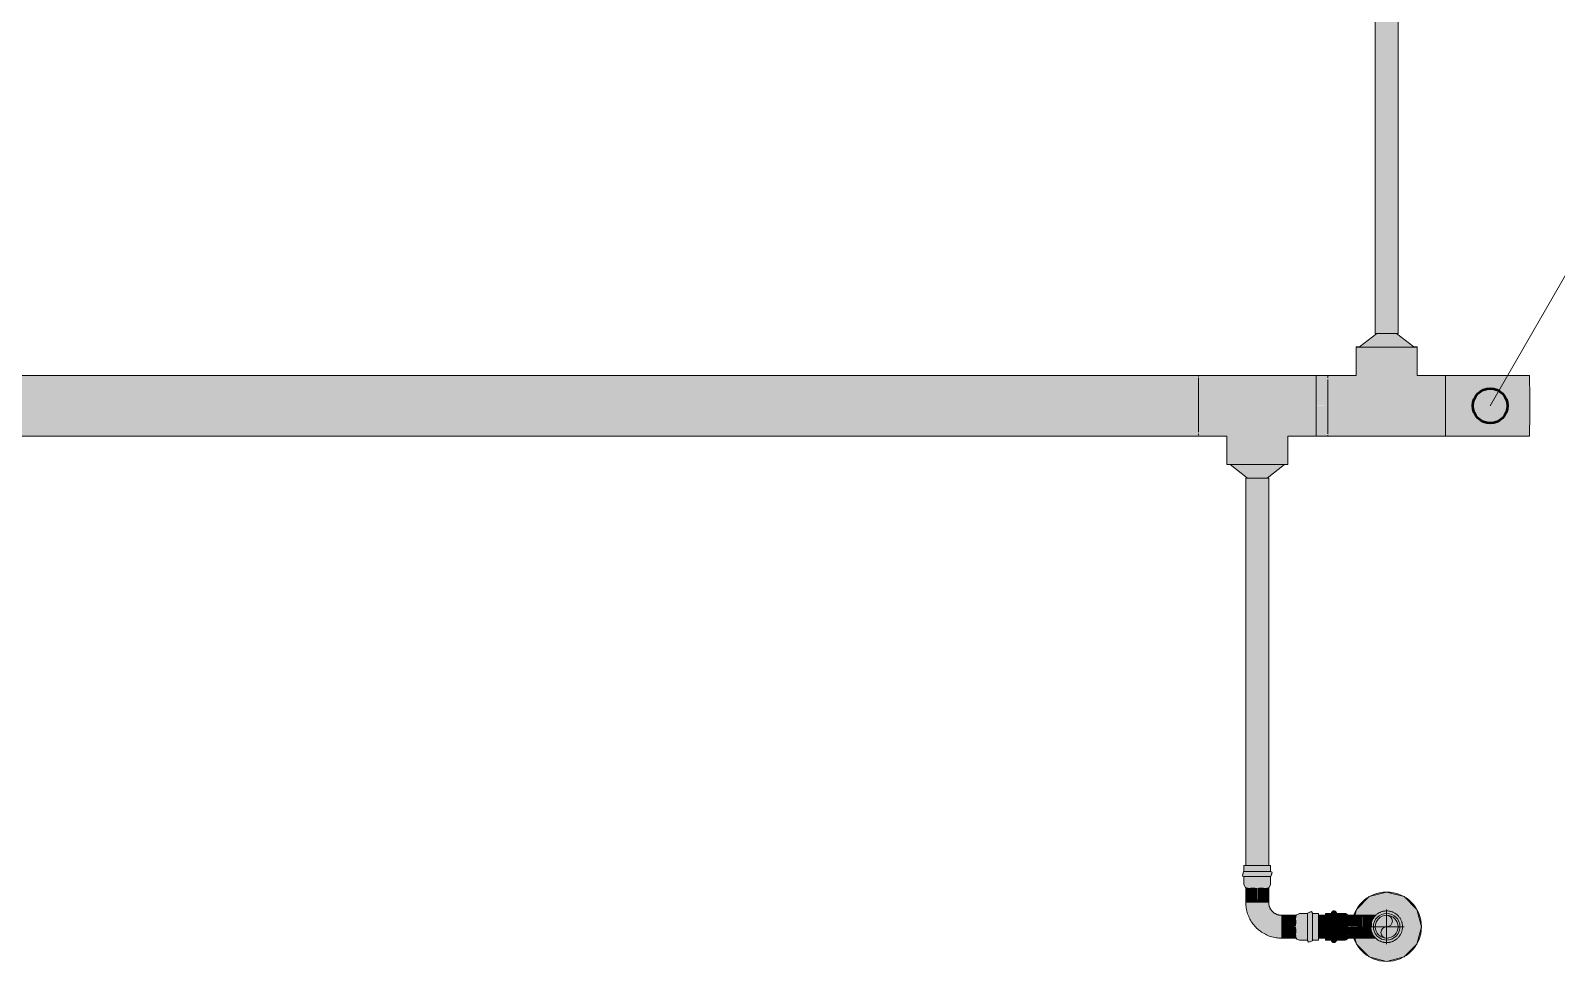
# Model space of a CAD drawing. Header units: inches. Extents: x -3385 to 41, y 7 to 1342.
# Drawn here: x -134.1 to -46.2, y 33.7 to 87.4 of the extents above; entities that cross this region are included whole.
import ezdxf

# ---------------------------------------------------------------- set-up
doc = ezdxf.new("R2010")
doc.units = ezdxf.units.IN
doc.header["$MEASUREMENT"] = 0
for name, color, linetype, lineweight in [('A-ANNO-NOTE', 131, 'Continuous', 9), ('G-ANNO-DIMS', 111, 'Continuous', 9), ('P-PIPE', 3, 'Continuous', 9), ('P-PIPE-CNTR', 3, 'Continuous', 9)]:
    doc.layers.add(name, color=color, linetype=linetype, lineweight=lineweight)

# ---------------------------------------------------------------- blocks, each defined once
blk = doc.blocks.new('Victaulic-VicPress316-Elbow 90-45deg Style P568_P571 - Standard-1142365-LOWER PARKING')
at = {"layer": 'P-PIPE'}
for points in [[(-59.182, 35.742), (-59.182, 36.509), (-59.52, 36.509), (-59.52, 35.742), (-59.308, 35.742)], [(-58.891, 35.742), (-58.891, 36.509), (-58.942, 36.602), (-59.036, 36.654), (-59.137, 36.591), (-59.182, 36.509), (-59.182, 35.742), (-58.958, 35.742)], [(-58.439, 35.742), (-58.439, 36.509), (-58.891, 36.495), (-58.891, 35.742)], [(-58.317, 35.742), (-58.224, 35.755), (-58.25, 35.917), (-58.24, 36.098), (-58.245, 36.172), (-58.223, 36.212), (-58.253, 36.335), (-58.245, 36.385), (-58.222, 36.4), (-58.3, 36.461), (-58.377, 36.497), (-58.439, 36.497), (-58.439, 35.742), (-58.375, 35.742)], [(-57.393, 35.742), (-57.393, 36.4), (-58.24, 36.388), (-58.256, 36.376), (-58.237, 36.255), (-58.225, 36.202), (-58.245, 36.172), (-58.244, 35.976), (-58.249, 35.901), (-58.221, 35.742), (-57.537, 35.742)], [(-56.897, 35.742), (-56.839, 35.742), (-56.838, 36.094), (-56.669, 36.362), (-56.635, 36.4), (-57.393, 36.39), (-57.381, 35.742), (-56.912, 35.742)], [(-55.234, 35.742), (-55.161, 35.742), (-55.149, 36.071), (-55.33, 36.361), (-55.535, 36.521), (-55.667, 36.591), (-55.841, 36.636), (-56.022, 36.654), (-56.179, 36.602), (-56.333, 36.591), (-56.542, 36.471), (-56.67, 36.361), (-56.851, 36.071), (-56.839, 35.742), (-56.767, 35.742), (-56.542, 36.284), (-56, 36.509), (-55.458, 36.284), (-55.234, 35.743)], [(-55.234, 35.742), (-55.458, 36.284), (-56, 36.509), (-56.542, 36.284), (-56.767, 35.742), (-56.658, 35.743), (-56.635, 35.913), (-56.569, 36.071), (-56.465, 36.208), (-56.329, 36.312), (-56.17, 36.378), (-56, 36.4), (-55.83, 36.378), (-55.671, 36.312), (-55.535, 36.207), (-55.431, 36.071), (-55.365, 35.913), (-55.343, 35.742)], [(-59.182, 34.976), (-59.182, 35.742), (-59.52, 35.742), (-59.52, 34.976)], [(-59.036, 34.831), (-58.937, 34.893), (-58.891, 34.976), (-58.891, 35.742), (-59.182, 35.742), (-59.182, 34.976), (-59.128, 34.877)], [(-58.755, 34.976), (-58.439, 34.989), (-58.439, 35.742), (-58.891, 35.742), (-58.891, 34.976)], [(-58.439, 34.976), (-58.359, 34.989), (-58.224, 35.086), (-58.253, 35.124), (-58.241, 35.219), (-58.225, 35.282), (-58.244, 35.32), (-58.244, 35.517), (-58.241, 35.628), (-58.221, 35.742), (-58.439, 35.742), (-58.439, 34.989)], [(-57.393, 35.085), (-57.393, 35.742), (-58.224, 35.729), (-58.25, 35.567), (-58.24, 35.387), (-58.245, 35.312), (-58.223, 35.273), (-58.253, 35.169), (-58.238, 35.096), (-58.219, 35.085)], [(-56.635, 35.085), (-56.636, 35.094), (-56.699, 35.166), (-56.851, 35.414), (-56.899, 35.597), (-56.912, 35.742), (-57.393, 35.742), (-57.393, 35.085), (-56.67, 35.085)], [(-55.978, 34.831), (-55.821, 34.883), (-55.667, 34.893), (-55.458, 35.013), (-55.33, 35.124), (-55.149, 35.414), (-55.103, 35.575), (-55.088, 35.742), (-55.234, 35.742), (-55.458, 35.2), (-56, 34.976), (-56.542, 35.2), (-56.767, 35.742), (-56.912, 35.742), (-56.897, 35.575), (-56.839, 35.394), (-56.67, 35.124), (-56.465, 34.963), (-56.333, 34.893), (-56.159, 34.848)], [(-56, 34.976), (-55.458, 35.2), (-55.234, 35.742), (-55.343, 35.742), (-55.365, 35.573), (-55.431, 35.414), (-55.539, 35.275), (-55.671, 35.173), (-55.83, 35.108), (-56.001, 35.085), (-56.17, 35.108), (-56.329, 35.173), (-56.465, 35.278), (-56.569, 35.414), (-56.635, 35.573), (-56.658, 35.742), (-56.767, 35.742), (-56.542, 35.2), (-56.16, 35.042)]]:
    blk.add_hatch(color=256, dxfattribs=at).paths.add_polyline_path(points, flags=0)
for p, q in [((-59.182, 36.509), (-59.52, 36.509)), ((-59.52, 36.509), (-59.52, 35.742)), ((-59.182, 35.742), (-59.182, 36.509)), ((-58.891, 35.742), (-58.891, 36.509)), ((-58.439, 36.509), (-58.891, 36.509)), ((-57.393, 36.4), (-58.287, 36.4)), ((-59.52, 35.742), (-59.52, 34.976)), ((-59.182, 34.976), (-59.182, 35.742)), ((-58.891, 34.976), (-58.891, 35.742)), ((-59.52, 34.976), (-59.182, 34.976)), ((-58.891, 34.976), (-58.439, 34.976)), ((-58.284, 35.085), (-57.393, 35.085)), ((-56.004, 35.085), (-56.01, 35.085)), ((-55.967, 35.086), (-55.993, 35.085))]:
    blk.add_line(p, q, dxfattribs=at)
at = {"layer": 'P-PIPE', "flags": 128}
for points in [[(-59.182, 36.509), (-59.182, 36.508), (-59.182, 36.506), (-59.182, 36.503), (-59.182, 36.499), (-59.182, 36.494), (-59.182, 36.487), (-59.182, 36.479), (-59.182, 36.47), (-59.182, 36.46), (-59.182, 36.448), (-59.182, 36.436), (-59.182, 36.422), (-59.182, 36.407), (-59.182, 36.392), (-59.182, 36.375), (-59.182, 36.357), (-59.182, 36.338), (-59.182, 36.319), (-59.182, 36.298), (-59.182, 36.276), (-59.182, 36.254), (-59.182, 36.231), (-59.182, 36.207), (-59.182, 36.182), (-59.182, 36.156), (-59.182, 36.13), (-59.182, 36.104), (-59.182, 36.076), (-59.182, 36.048), (-59.182, 36.02), (-59.182, 35.991), (-59.182, 35.962), (-59.182, 35.933), (-59.182, 35.903), (-59.182, 35.873), (-59.182, 35.842), (-59.182, 35.812), (-59.182, 35.781), (-59.182, 35.751), (-59.182, 35.742)], [(-59.182, 36.509), (-59.181, 36.515), (-59.181, 36.52), (-59.18, 36.526), (-59.18, 36.532), (-59.179, 36.538), (-59.177, 36.543), (-59.176, 36.549), (-59.174, 36.555), (-59.172, 36.56), (-59.17, 36.565), (-59.168, 36.571), (-59.165, 36.576), (-59.162, 36.581), (-59.159, 36.586), (-59.156, 36.591), (-59.153, 36.596), (-59.149, 36.6), (-59.145, 36.605), (-59.141, 36.609), (-59.137, 36.613), (-59.133, 36.617), (-59.129, 36.621), (-59.124, 36.625), (-59.119, 36.628), (-59.115, 36.631), (-59.11, 36.634), (-59.105, 36.637), (-59.099, 36.64), (-59.094, 36.642), (-59.089, 36.644), (-59.083, 36.646), (-59.078, 36.648), (-59.072, 36.65), (-59.066, 36.651), (-59.061, 36.652), (-59.055, 36.653), (-59.049, 36.654), (-59.043, 36.654), (-59.038, 36.654), (-59.032, 36.654), (-59.026, 36.654), (-59.02, 36.653), (-59.014, 36.653), (-59.009, 36.652), (-59.003, 36.65), (-58.997, 36.649), (-58.992, 36.647), (-58.986, 36.646), (-58.981, 36.643), (-58.975, 36.641), (-58.97, 36.639), (-58.965, 36.636), (-58.96, 36.633), (-58.955, 36.63), (-58.95, 36.626), (-58.946, 36.623), (-58.941, 36.619), (-58.937, 36.615), (-58.933, 36.611), (-58.929, 36.607), (-58.925, 36.603), (-58.921, 36.598), (-58.918, 36.594), (-58.914, 36.589), (-58.911, 36.584), (-58.908, 36.579), (-58.906, 36.574), (-58.903, 36.568), (-58.901, 36.563), (-58.899, 36.558), (-58.897, 36.552), (-58.895, 36.546), (-58.894, 36.541), (-58.893, 36.535), (-58.892, 36.529), (-58.891, 36.524), (-58.891, 36.518), (-58.891, 36.512), (-58.891, 36.509)], [(-59.182, 36.467), (-59.182, 36.477), (-59.182, 36.485), (-59.182, 36.492), (-59.182, 36.498), (-59.182, 36.502), (-59.182, 36.506), (-59.182, 36.508), (-59.182, 36.509), (-59.182, 36.509)], [(-58.891, 35.742), (-58.891, 35.773), (-58.891, 35.804), (-58.891, 35.834), (-58.891, 35.864), (-58.891, 35.895), (-58.891, 35.924), (-58.891, 35.954), (-58.891, 35.983), (-58.891, 36.012), (-58.891, 36.041), (-58.891, 36.069), (-58.891, 36.096), (-58.891, 36.123), (-58.891, 36.149), (-58.891, 36.175), (-58.891, 36.2), (-58.891, 36.224), (-58.891, 36.248), (-58.891, 36.27), (-58.891, 36.292), (-58.891, 36.313), (-58.891, 36.333), (-58.891, 36.352), (-58.891, 36.37), (-58.891, 36.387), (-58.891, 36.403), (-58.891, 36.418), (-58.891, 36.432), (-58.891, 36.445), (-58.891, 36.457), (-58.891, 36.467), (-58.891, 36.477), (-58.891, 36.485), (-58.891, 36.492), (-58.891, 36.498), (-58.891, 36.502), (-58.891, 36.506), (-58.891, 36.508), (-58.891, 36.509), (-58.891, 36.509)], [(-58.891, 36.509), (-58.891, 36.508), (-58.891, 36.506), (-58.891, 36.503), (-58.891, 36.499), (-58.891, 36.494), (-58.891, 36.487), (-58.891, 36.479), (-58.891, 36.47)], [(-58.439, 36.509), (-58.428, 36.509), (-58.417, 36.508), (-58.406, 36.507), (-58.396, 36.505), (-58.385, 36.503), (-58.374, 36.501), (-58.364, 36.498), (-58.353, 36.495), (-58.343, 36.491), (-58.333, 36.487), (-58.323, 36.483), (-58.313, 36.478), (-58.304, 36.473), (-58.294, 36.467), (-58.285, 36.461), (-58.276, 36.455), (-58.268, 36.448), (-58.259, 36.441), (-58.251, 36.434), (-58.244, 36.426), (-58.236, 36.418), (-58.229, 36.41), (-58.222, 36.401), (-58.221, 36.4)], [(-57.393, 36.4), (-57.337, 36.4), (-57.282, 36.4), (-57.226, 36.4), (-57.171, 36.4), (-57.116, 36.4), (-57.062, 36.4), (-57.008, 36.4), (-56.955, 36.4), (-56.902, 36.4), (-56.851, 36.4), (-56.8, 36.4), (-56.75, 36.4), (-56.701, 36.4), (-56.653, 36.4), (-56.625, 36.4)], [(-55.088, 35.742), (-55.089, 35.779), (-55.091, 35.815), (-55.095, 35.851), (-55.1, 35.888), (-55.106, 35.923), (-55.114, 35.959), (-55.124, 35.994), (-55.134, 36.029), (-55.146, 36.064), (-55.16, 36.097), (-55.175, 36.131), (-55.191, 36.163), (-55.209, 36.195), (-55.227, 36.227), (-55.247, 36.257), (-55.268, 36.287), (-55.291, 36.316), (-55.314, 36.344), (-55.339, 36.371), (-55.365, 36.397), (-55.391, 36.421), (-55.419, 36.445), (-55.447, 36.468), (-55.477, 36.489), (-55.507, 36.51), (-55.538, 36.529), (-55.57, 36.547), (-55.603, 36.563), (-55.636, 36.578), (-55.67, 36.592), (-55.704, 36.605), (-55.739, 36.616), (-55.774, 36.626), (-55.809, 36.634), (-55.845, 36.641), (-55.881, 36.646), (-55.917, 36.651), (-55.954, 36.653), (-55.99, 36.654), (-56.027, 36.654), (-56.063, 36.652), (-56.099, 36.649), (-56.136, 36.644), (-56.172, 36.638), (-56.207, 36.63), (-56.243, 36.621), (-56.278, 36.611), (-56.312, 36.599), (-56.346, 36.586), (-56.38, 36.572), (-56.412, 36.556), (-56.445, 36.539), (-56.476, 36.52), (-56.507, 36.501), (-56.537, 36.48), (-56.566, 36.458), (-56.594, 36.434), (-56.621, 36.41), (-56.647, 36.385), (-56.673, 36.358), (-56.697, 36.331), (-56.72, 36.303), (-56.741, 36.273), (-56.762, 36.243), (-56.781, 36.212), (-56.8, 36.181), (-56.817, 36.148), (-56.832, 36.115), (-56.846, 36.082), (-56.859, 36.048), (-56.871, 36.013), (-56.881, 35.978), (-56.89, 35.943), (-56.897, 35.907), (-56.903, 35.871), (-56.907, 35.835), (-56.91, 35.798), (-56.912, 35.762), (-56.912, 35.742)], [(-56.002, 36.4), (-56, 36.4), (-56, 36.4)], [(-59.182, 35.742), (-59.182, 35.712), (-59.182, 35.681), (-59.182, 35.651), (-59.182, 35.62), (-59.182, 35.59), (-59.182, 35.56), (-59.182, 35.53), (-59.182, 35.501), (-59.182, 35.472), (-59.182, 35.444), (-59.182, 35.416), (-59.182, 35.388), (-59.182, 35.361), (-59.182, 35.335), (-59.182, 35.309), (-59.182, 35.285), (-59.182, 35.26), (-59.182, 35.237), (-59.182, 35.214), (-59.182, 35.192), (-59.182, 35.172), (-59.182, 35.152), (-59.182, 35.132), (-59.182, 35.114), (-59.182, 35.097), (-59.182, 35.081), (-59.182, 35.066), (-59.182, 35.052), (-59.182, 35.04), (-59.182, 35.028), (-59.182, 35.017), (-59.182, 35.008), (-59.182, 35), (-59.182, 34.993), (-59.182, 34.987), (-59.182, 34.982), (-59.182, 34.979), (-59.182, 34.977), (-59.182, 34.976), (-59.182, 34.976)], [(-58.891, 34.976), (-58.891, 34.976), (-58.891, 34.978), (-58.891, 34.981), (-58.891, 34.986), (-58.891, 34.991), (-58.891, 34.998), (-58.891, 35.006), (-58.891, 35.015), (-58.891, 35.025), (-58.891, 35.036), (-58.891, 35.049), (-58.891, 35.062), (-58.891, 35.077), (-58.891, 35.093), (-58.891, 35.11), (-58.891, 35.127), (-58.891, 35.146), (-58.891, 35.166), (-58.891, 35.187), (-58.891, 35.208), (-58.891, 35.231), (-58.891, 35.254), (-58.891, 35.278), (-58.891, 35.303), (-58.891, 35.328), (-58.891, 35.354), (-58.891, 35.381), (-58.891, 35.408), (-58.891, 35.436), (-58.891, 35.465), (-58.891, 35.493), (-58.891, 35.523), (-58.891, 35.552), (-58.891, 35.582), (-58.891, 35.612), (-58.891, 35.642), (-58.891, 35.673), (-58.891, 35.703), (-58.891, 35.734), (-58.891, 35.742)], [(-56.912, 35.742), (-56.911, 35.706), (-56.909, 35.669), (-56.905, 35.633), (-56.9, 35.597), (-56.894, 35.561), (-56.886, 35.525), (-56.876, 35.49), (-56.866, 35.455), (-56.854, 35.421), (-56.84, 35.387), (-56.825, 35.354), (-56.809, 35.321), (-56.791, 35.289), (-56.773, 35.258), (-56.753, 35.227), (-56.732, 35.198), (-56.709, 35.169), (-56.686, 35.141), (-56.661, 35.114), (-56.635, 35.088), (-56.609, 35.063), (-56.581, 35.039), (-56.553, 35.017), (-56.523, 34.995), (-56.493, 34.975), (-56.462, 34.956), (-56.43, 34.938), (-56.397, 34.921), (-56.364, 34.906), (-56.33, 34.892), (-56.296, 34.88), (-56.261, 34.869), (-56.226, 34.859), (-56.191, 34.85), (-56.155, 34.844), (-56.119, 34.838), (-56.083, 34.834), (-56.046, 34.831), (-56.01, 34.83), (-55.973, 34.831), (-55.937, 34.832), (-55.901, 34.836), (-55.864, 34.84), (-55.828, 34.847), (-55.793, 34.854), (-55.757, 34.863), (-55.722, 34.874), (-55.688, 34.885), (-55.654, 34.898), (-55.62, 34.913), (-55.588, 34.929), (-55.555, 34.946), (-55.524, 34.964), (-55.493, 34.984), (-55.463, 35.005), (-55.434, 35.027), (-55.406, 35.05), (-55.379, 35.074), (-55.353, 35.1), (-55.327, 35.126), (-55.303, 35.154), (-55.28, 35.182), (-55.259, 35.211), (-55.238, 35.241), (-55.219, 35.272), (-55.2, 35.304), (-55.183, 35.336), (-55.168, 35.369), (-55.154, 35.403), (-55.141, 35.437), (-55.129, 35.471), (-55.119, 35.506), (-55.11, 35.542), (-55.103, 35.578), (-55.097, 35.614), (-55.093, 35.65), (-55.09, 35.686), (-55.088, 35.723), (-55.088, 35.742)], [(-59.182, 34.976), (-59.182, 34.976), (-59.182, 34.978), (-59.182, 34.981), (-59.182, 34.986), (-59.182, 34.991), (-59.182, 34.998), (-59.182, 35.006), (-59.182, 35.015)], [(-58.891, 34.976), (-58.891, 34.97), (-58.891, 34.964), (-58.892, 34.958), (-58.892, 34.953), (-58.893, 34.947), (-58.895, 34.941), (-58.896, 34.936), (-58.898, 34.93), (-58.9, 34.925), (-58.902, 34.919), (-58.904, 34.914), (-58.907, 34.909), (-58.91, 34.903), (-58.913, 34.898), (-58.916, 34.894), (-58.919, 34.889), (-58.923, 34.884), (-58.927, 34.88), (-58.931, 34.876), (-58.935, 34.871), (-58.939, 34.867), (-58.943, 34.864), (-58.948, 34.86), (-58.953, 34.857), (-58.957, 34.853), (-58.962, 34.85), (-58.967, 34.847), (-58.973, 34.845), (-58.978, 34.842), (-58.983, 34.84), (-58.989, 34.838), (-58.994, 34.836), (-59, 34.835), (-59.006, 34.834), (-59.011, 34.832), (-59.017, 34.832), (-59.023, 34.831), (-59.029, 34.83), (-59.034, 34.83), (-59.04, 34.83), (-59.046, 34.831), (-59.052, 34.831), (-59.058, 34.832), (-59.063, 34.833), (-59.069, 34.834), (-59.075, 34.836), (-59.08, 34.837), (-59.086, 34.839), (-59.091, 34.841), (-59.097, 34.843), (-59.102, 34.846), (-59.107, 34.849), (-59.112, 34.852), (-59.117, 34.855), (-59.122, 34.858), (-59.126, 34.862), (-59.131, 34.865), (-59.135, 34.869), (-59.139, 34.873), (-59.143, 34.878), (-59.147, 34.882), (-59.151, 34.886), (-59.154, 34.891), (-59.158, 34.896), (-59.161, 34.901), (-59.164, 34.906), (-59.166, 34.911), (-59.169, 34.916), (-59.171, 34.922), (-59.173, 34.927), (-59.175, 34.933), (-59.177, 34.938), (-59.178, 34.944), (-59.179, 34.95), (-59.18, 34.955), (-59.181, 34.961), (-59.181, 34.967), (-59.181, 34.973), (-59.182, 34.976)], [(-58.891, 35.017), (-58.891, 35.008), (-58.891, 35), (-58.891, 34.993), (-58.891, 34.987), (-58.891, 34.982), (-58.891, 34.979), (-58.891, 34.977), (-58.891, 34.976), (-58.891, 34.976)], [(-58.221, 35.085), (-58.228, 35.076), (-58.235, 35.068), (-58.242, 35.06), (-58.25, 35.052), (-58.258, 35.045), (-58.266, 35.038), (-58.275, 35.031), (-58.284, 35.025), (-58.293, 35.018), (-58.302, 35.013), (-58.311, 35.008), (-58.321, 35.003), (-58.331, 34.998), (-58.341, 34.994), (-58.351, 34.99), (-58.362, 34.987), (-58.372, 34.984), (-58.383, 34.982), (-58.394, 34.98), (-58.404, 34.978), (-58.415, 34.977), (-58.426, 34.976), (-58.437, 34.976), (-58.439, 34.976)], [(-56.625, 35.085), (-56.64, 35.085), (-56.688, 35.085), (-56.736, 35.085), (-56.786, 35.085), (-56.837, 35.085), (-56.888, 35.085), (-56.941, 35.085), (-56.994, 35.085), (-57.047, 35.085), (-57.102, 35.085), (-57.156, 35.085), (-57.211, 35.085), (-57.267, 35.085), (-57.322, 35.085), (-57.378, 35.085), (-57.393, 35.085)]]:
    blk.add_lwpolyline(points, dxfattribs=at)
at = {"layer": 'P-PIPE'}
for start, end in [(359.99979, 179.99979), (179.99979, 359.99979)]:
    blk.add_arc((-56, 35.742), 0.766, start, end, dxfattribs=at)
blk = doc.blocks.new('Victaulic-VicPress316-Elbow 90-45deg Style P568_P571 - Standard-1142370-LOWER PARKING')
at = {"layer": 'P-PIPE'}
for points in [[(-64.217, 38.633), (-62.739, 38.633), (-62.681, 38.635), (-62.54, 38.78), (-62.686, 38.924), (-64.106, 38.925), (-64.222, 38.919), (-64.362, 38.778), (-64.218, 38.634)], [(-64.217, 38.924), (-62.74, 38.924), (-62.684, 38.925), (-62.686, 39.262), (-64.162, 39.263), (-64.217, 39.262), (-64.217, 38.924)], [(-64.217, 38.181), (-62.735, 38.182), (-62.684, 38.181), (-62.684, 38.633), (-64.175, 38.633), (-64.217, 38.633), (-64.217, 38.3)], [(-64.108, 37.963), (-64.085, 37.993), (-64.005, 37.984), (-63.945, 37.989), (-63.913, 37.967), (-63.773, 37.998), (-63.568, 37.989), (-63.441, 37.969), (-63.229, 37.998), (-63.063, 37.985), (-62.983, 37.97), (-62.949, 37.988), (-62.834, 37.989), (-62.814, 37.992), (-62.792, 37.964), (-62.713, 38.066), (-62.702, 38.114), (-62.699, 38.118), (-62.699, 38.181), (-64.187, 38.182), (-64.217, 38.181), (-64.188, 38.059), (-64.108, 37.964)], [(-64.108, 37.135), (-63.782, 37.138), (-63.454, 37.138), (-63.467, 37.969), (-63.686, 37.999), (-63.801, 37.993), (-63.922, 37.969), (-63.965, 37.987), (-64.061, 37.987), (-64.088, 37.992), (-64.108, 37.963)], [(-62.057, 35.085), (-62.06, 35.322), (-62.061, 35.745), (-62.757, 35.932), (-63.267, 36.441), (-63.454, 37.138), (-64.108, 37.135), (-64.083, 37.009), (-64.048, 36.729), (-63.929, 36.31), (-63.84, 36.15), (-63.507, 35.685), (-62.977, 35.322), (-62.842, 35.241), (-62.559, 35.167), (-62.058, 35.085)], [(-61.011, 34.976), (-61.014, 36.287), (-61.013, 36.508), (-61.133, 36.48), (-61.227, 36.399), (-61.201, 36.377), (-61.212, 36.296), (-61.208, 36.236), (-61.23, 36.204), (-61.2, 36.065), (-61.209, 35.859), (-61.23, 35.732), (-61.2, 35.52), (-61.212, 35.355), (-61.227, 35.275), (-61.209, 35.24), (-61.206, 35.125), (-61.202, 35.106), (-61.229, 35.084), (-61.13, 35.005), (-61.08, 34.996), (-61.075, 34.991), (-61.012, 34.976)], [(-60.414, 34.83), (-60.269, 34.978), (-60.272, 36.287), (-60.275, 36.516), (-60.416, 36.653), (-60.56, 36.509), (-60.563, 35.203), (-60.559, 34.975), (-60.416, 34.832)], [(-60.269, 34.976), (-59.93, 34.978), (-59.933, 36.287), (-59.93, 36.509), (-60.269, 36.509), (-60.272, 35.203), (-60.269, 34.978)], [(-62.228, 35.119), (-62.512, 35.16), (-62.559, 35.167), (-62.45, 35.15), (-62.274, 35.125)], [(-62.057, 35.085), (-61.227, 35.086), (-61.201, 35.109), (-61.212, 35.191), (-61.208, 35.252), (-61.229, 35.284), (-61.2, 35.424), (-61.209, 35.617), (-61.233, 35.745), (-62.061, 35.745), (-62.058, 35.095)]]:
    blk.add_hatch(color=256, dxfattribs=at).paths.add_polyline_path(points, flags=0)
h = blk.add_hatch(color=256, dxfattribs=at)
h.paths.add_polyline_path([(-62.793, 37.135), (-62.803, 37.978), (-62.818, 37.993), (-62.9, 37.984), (-62.976, 37.976), (-62.993, 37.967), (-63.175, 37.998), (-63.326, 37.99), (-63.454, 37.966), (-63.454, 37.138), (-62.803, 37.136)], flags=0)
h.paths.add_polyline_path([(-62.803, 37.136), (-62.803, 37.137), (-62.815, 37.992)], flags=0)
h.paths.add_polyline_path([(-63.339, 37.138), (-63.339, 37.138), (-63.326, 37.369)], flags=0)
h = blk.add_hatch(color=256, dxfattribs=at)
h.paths.add_polyline_path([(-62.061, 35.745), (-62.065, 36.403), (-62.577, 36.615), (-62.803, 37.136), (-63.454, 37.138), (-63.267, 36.441), (-62.757, 35.932), (-62.061, 35.745)], flags=0)
h.paths.add_polyline_path([(-62.21, 35.838), (-62.061, 35.859), (-62.061, 35.859)], flags=0)
h = blk.add_hatch(color=256, dxfattribs=at)
h.paths.add_polyline_path([(-62.06, 36.167), (-62.059, 36.167), (-61.619, 36.187)], flags=0)
h.paths.add_polyline_path([(-62.06, 36.073), (-62.06, 36.073), (-61.566, 36.073)], flags=0)
h.paths.add_polyline_path([(-62.061, 35.859), (-62.06, 35.859), (-61.233, 35.909)], flags=0)
h.paths.add_polyline_path([(-62.061, 35.745), (-61.23, 35.758), (-61.199, 35.977), (-61.204, 36.092), (-61.227, 36.213), (-61.209, 36.257), (-61.208, 36.353), (-61.202, 36.38), (-61.23, 36.4), (-62.058, 36.39), (-62.061, 35.82)], flags=0)
h = blk.add_hatch(color=256, dxfattribs=at)
h.paths.add_polyline_path([(-61.011, 34.976), (-60.56, 34.976), (-60.563, 36.287), (-60.561, 36.509), (-61.011, 36.498), (-61.014, 35.203), (-61.011, 34.979)], flags=0)
h.paths.add_polyline_path([(-61.013, 36.398), (-61.012, 36.398), (-60.587, 36.398)], flags=0)
for p, q in [((-64.217, 39.262), (-64.217, 38.924)), ((-62.684, 38.924), (-62.684, 39.262)), ((-64.217, 38.633), (-64.217, 38.181)), ((-64.217, 38.181), (-64.113, 37.968)), ((-64.113, 37.968), (-64.108, 37.963)), ((-64.108, 38.024), (-64.108, 37.135)), ((-62.684, 38.181), (-62.793, 37.963)), ((-62.793, 37.135), (-62.793, 38.021)), ((-62.684, 38.181), (-62.684, 38.633)), ((-61.171, 36.4), (-62.057, 36.4)), ((-61.011, 36.509), (-61.229, 36.4)), ((-60.56, 36.509), (-61.011, 36.509)), ((-59.93, 36.509), (-60.269, 36.509)), ((-62.057, 35.085), (-61.174, 35.085)), ((-61.18, 35.035), (-61.229, 35.085)), ((-61.011, 34.976), (-61.18, 35.035)), ((-61.011, 34.976), (-60.56, 34.976)), ((-60.269, 34.976), (-59.93, 34.976))]:
    blk.add_line(p, q, dxfattribs=at)
at = {"layer": 'P-PIPE', "flags": 128}
for points in [[(-62.593, 38.892), (-62.671, 38.923), (-62.679, 38.924), (-62.685, 38.924), (-62.691, 38.924), (-62.697, 38.924), (-62.704, 38.924), (-62.713, 38.925), (-62.722, 38.925), (-62.733, 38.925), (-62.744, 38.925), (-62.757, 38.925), (-62.771, 38.925), (-62.786, 38.925), (-62.802, 38.925), (-62.819, 38.926), (-62.837, 38.926), (-62.856, 38.926), (-62.876, 38.926), (-62.897, 38.926), (-62.918, 38.926), (-62.941, 38.926), (-62.964, 38.926), (-62.989, 38.926), (-63.013, 38.926), (-63.039, 38.926), (-63.065, 38.926), (-63.092, 38.927), (-63.12, 38.927), (-63.148, 38.927), (-63.176, 38.927), (-63.205, 38.927), (-63.234, 38.927), (-63.264, 38.927), (-63.294, 38.927), (-63.324, 38.927), (-63.354, 38.927), (-63.385, 38.927), (-63.415, 38.927), (-63.446, 38.927), (-63.477, 38.927), (-63.507, 38.927), (-63.538, 38.927), (-63.568, 38.927), (-63.598, 38.927), (-63.628, 38.927), (-63.658, 38.927), (-63.687, 38.927), (-63.716, 38.927), (-63.745, 38.927), (-63.773, 38.927), (-63.801, 38.927), (-63.828, 38.926), (-63.854, 38.926), (-63.88, 38.926), (-63.905, 38.926), (-63.929, 38.926), (-63.953, 38.926), (-63.976, 38.926), (-63.998, 38.926), (-64.019, 38.926), (-64.039, 38.926), (-64.058, 38.926), (-64.077, 38.926), (-64.094, 38.925), (-64.11, 38.925), (-64.125, 38.925), (-64.139, 38.925), (-64.153, 38.925), (-64.165, 38.925), (-64.175, 38.925), (-64.185, 38.925), (-64.194, 38.925), (-64.202, 38.924), (-64.208, 38.924), (-64.214, 38.924), (-64.219, 38.924), (-64.226, 38.924), (-64.253, 38.919), (-64.307, 38.664)], [(-64.173, 38.632), (-64.183, 38.632), (-64.192, 38.632), (-64.2, 38.632), (-64.207, 38.632), (-64.213, 38.632), (-64.218, 38.632), (-64.224, 38.633), (-64.239, 38.634), (-64.307, 38.664)], [(-62.593, 38.892), (-62.667, 38.634), (-62.678, 38.633), (-62.683, 38.632), (-62.689, 38.632), (-62.695, 38.632), (-62.702, 38.632), (-62.71, 38.632), (-62.719, 38.632)], [(-64.108, 37.135), (-64.106, 37.053), (-64.101, 36.971), (-64.093, 36.89), (-64.082, 36.809), (-64.067, 36.728), (-64.049, 36.648), (-64.028, 36.569), (-64.004, 36.49), (-63.976, 36.413), (-63.946, 36.337), (-63.912, 36.262), (-63.876, 36.188), (-63.837, 36.116), (-63.794, 36.046), (-63.75, 35.977), (-63.702, 35.911), (-63.652, 35.846), (-63.599, 35.783), (-63.543, 35.723), (-63.486, 35.664), (-63.426, 35.608), (-63.364, 35.555), (-63.331, 35.528)], [(-62.514, 36.559), (-62.537, 36.578), (-62.559, 36.597), (-62.58, 36.618), (-62.6, 36.639), (-62.619, 36.661), (-62.638, 36.684), (-62.656, 36.707), (-62.672, 36.732), (-62.688, 36.757), (-62.702, 36.782), (-62.716, 36.808), (-62.729, 36.835), (-62.74, 36.862), (-62.75, 36.889), (-62.76, 36.917), (-62.768, 36.946), (-62.775, 36.974), (-62.781, 37.003), (-62.785, 37.032), (-62.789, 37.061), (-62.791, 37.091), (-62.793, 37.12), (-62.793, 37.135)], [(-62.057, 36.4), (-62.087, 36.4), (-62.116, 36.402), (-62.145, 36.405), (-62.174, 36.409), (-62.203, 36.414), (-62.232, 36.421), (-62.26, 36.428), (-62.289, 36.437), (-62.316, 36.447), (-62.344, 36.458), (-62.37, 36.47), (-62.397, 36.483), (-62.423, 36.497), (-62.448, 36.512), (-62.473, 36.528), (-62.496, 36.545), (-62.514, 36.559)], [(-60.324, 36.623), (-60.558, 36.529), (-60.56, 36.517), (-60.56, 36.51), (-60.56, 36.504), (-60.56, 36.498), (-60.561, 36.491), (-60.561, 36.483), (-60.561, 36.473), (-60.561, 36.463), (-60.561, 36.451), (-60.561, 36.439), (-60.562, 36.425), (-60.562, 36.41), (-60.562, 36.395), (-60.562, 36.378), (-60.562, 36.36), (-60.562, 36.341), (-60.562, 36.322), (-60.563, 36.301), (-60.563, 36.279), (-60.563, 36.257), (-60.563, 36.234), (-60.563, 36.21), (-60.563, 36.185), (-60.563, 36.16), (-60.563, 36.134), (-60.563, 36.107), (-60.563, 36.08), (-60.563, 36.052), (-60.563, 36.023), (-60.564, 35.995), (-60.564, 35.965), (-60.564, 35.936), (-60.564, 35.906), (-60.564, 35.876), (-60.564, 35.846), (-60.564, 35.815), (-60.564, 35.784), (-60.564, 35.754), (-60.564, 35.723), (-60.564, 35.692), (-60.564, 35.662), (-60.564, 35.631), (-60.564, 35.601), (-60.564, 35.571), (-60.564, 35.541), (-60.564, 35.512), (-60.564, 35.483), (-60.563, 35.454), (-60.563, 35.426), (-60.563, 35.398), (-60.563, 35.371), (-60.563, 35.344), (-60.563, 35.319), (-60.563, 35.293), (-60.563, 35.269), (-60.563, 35.245), (-60.563, 35.222), (-60.563, 35.2), (-60.562, 35.178), (-60.562, 35.158), (-60.562, 35.139), (-60.562, 35.12), (-60.562, 35.102), (-60.562, 35.086), (-60.562, 35.07), (-60.562, 35.056), (-60.561, 35.043), (-60.561, 35.03), (-60.561, 35.019), (-60.561, 35.009), (-60.561, 35), (-60.561, 34.992), (-60.56, 34.985), (-60.56, 34.979), (-60.56, 34.973), (-60.56, 34.966), (-60.557, 34.947), (-60.505, 34.862)], [(-60.324, 36.623), (-60.27, 36.525), (-60.269, 36.515), (-60.268, 36.509), (-60.268, 36.503), (-60.268, 36.497), (-60.268, 36.489), (-60.268, 36.481), (-60.267, 36.471)], [(-63.331, 35.528), (-63.265, 35.479), (-63.198, 35.432), (-63.129, 35.387), (-63.058, 35.346), (-62.986, 35.307), (-62.912, 35.272), (-62.837, 35.239), (-62.76, 35.209), (-62.683, 35.183), (-62.604, 35.159), (-62.525, 35.139), (-62.445, 35.122), (-62.364, 35.108), (-62.282, 35.097), (-62.201, 35.09), (-62.119, 35.086), (-62.057, 35.085)], [(-60.267, 35.017), (-60.268, 35.007), (-60.268, 34.998), (-60.268, 34.99), (-60.268, 34.984), (-60.268, 34.978), (-60.269, 34.972), (-60.269, 34.964), (-60.275, 34.934), (-60.505, 34.862)]]:
    blk.add_lwpolyline(points, dxfattribs=at)
at = {"layer": 'P-PIPE'}
for centre, major_axis, ratio, start_param, end_param in [((-63.45, 39.262), (0.766, 0), 0.004167, 0.005258, 3.141593), ((-63.45, 38.924), (-0.767, 0), 0.004167, 3.146851, 6.283185), ((-63.45, 38.633), (-0.767, 0), 0.004167, 3.146851, 6.283185), ((-60.56, 35.742), (0, 0.766), 0.005258, 0, 3.137426), ((-60.269, 35.742), (0, 0.766), 0.005258, 0, 3.137426), ((-59.93, 35.742), (0, 0.766), 0.005258, 0, 3.137426), ((-59.93, 35.742), (0, 0.766), 0.005258, 5.901492, 6.087444), ((-59.93, 35.742), (0, 0.766), 0.005258, 3.340887, 3.524634)]:
    blk.add_ellipse(centre, major_axis=major_axis, ratio=ratio, start_param=start_param, end_param=end_param, dxfattribs=at)

msp = doc.modelspace()

# ---------------------------------------------------------------- hatches: boundary and pattern name
at = {"layer": 'A-ANNO-NOTE'}
h = msp.add_hatch(color=256, dxfattribs=at)
edge = h.paths.add_edge_path(flags=0)
edge.add_arc((-56, 35.743), 2, 0, 360)
msp.add_hatch(color=256, dxfattribs=at).paths.add_polyline_path([(-56, 33.743), (-55, 34.011), (-54.268, 34.743), (-54, 35.743), (-54.268, 36.743), (-55, 37.475), (-56, 37.743), (-57, 37.475), (-57.732, 36.743), (-58, 35.743), (-57.732, 34.743), (-57, 34.011)], flags=0)
at = {"layer": 'P-PIPE'}
for points in [[(-56, 69.907), (-56.003, 140.223), (-56.658, 140.223), (-56.658, 69.907), (-56.17, 69.907)], [(-56, 69.907), (-55.343, 69.907), (-55.346, 140.223), (-56, 140.223), (-56, 81.632)], [(-55.997, 65.734), (-54.25, 67.492), (-54.25, 69.128), (-54.76, 69.122), (-57.69, 69.126), (-57.75, 69.128), (-57.75, 67.492), (-56.581, 66.319), (-56.291, 66.029)], [(-55.544, 69.12), (-57.56, 69.13), (-57.563, 69.131), (-57.065, 69.122), (-55.602, 69.121)], [(-66.832, 65.742), (-66.836, 67.492), (-196.26, 67.488), (-196.257, 66.33), (-196.256, 65.742), (-69.012, 65.742)], [(-59.383, 65.742), (-59.386, 67.492), (-60.064, 67.492), (-60.06, 66.61), (-60.06, 65.742), (-59.383, 65.742)], [(-60.063, 64.052), (-60.062, 67.266), (-60.063, 64.226), (-60.063, 64.052)], [(-59.386, 63.992), (-52.614, 63.993), (-52.611, 64.86), (-52.614, 67.492), (-54.25, 67.492), (-54.76, 66.974), (-55.997, 65.734), (-57.751, 67.492), (-59.386, 67.492), (-59.382, 66.195), (-59.382, 66.188), (-59.385, 64.138), (-59.384, 64.138), (-59.385, 64.021)], [(-47.765, 65.742), (-47.768, 67.492), (-52.614, 67.492), (-52.611, 66.319), (-52.611, 65.742)], [(-61.7, 62.356), (-61.7, 63.992), (-62.21, 64.51), (-63.447, 65.749), (-65.2, 63.992), (-65.2, 62.356), (-64.577, 62.362), (-61.748, 62.358)], [(-59.386, 63.992), (-59.384, 64.505), (-59.383, 65.742), (-60.06, 65.734), (-60.063, 63.992), (-59.737, 63.992)], [(-52.614, 63.992), (-47.768, 63.992), (-47.765, 64.867), (-47.765, 65.742), (-52.611, 65.742), (-52.614, 63.992)], [(-61.891, 62.353), (-62.666, 62.362), (-65.2, 62.356), (-64.859, 62.359), (-63.741, 62.362), (-61.891, 62.354)], [(-62.886, 61.579), (-61.888, 62.356), (-63.153, 62.362), (-65.013, 62.356), (-64.013, 61.579), (-62.887, 61.579)], [(-64.108, 39.263), (-63.45, 39.276), (-63.45, 61.581), (-64.108, 61.578), (-64.108, 39.264)], [(-62.793, 39.263), (-62.793, 61.578), (-63.28, 61.581), (-63.45, 61.581), (-63.442, 39.265), (-62.793, 39.263)], [(-59.52, 35.742), (-59.52, 36.4), (-59.932, 36.39), (-59.926, 35.742)], [(-56, 35.085), (-55.83, 35.108), (-55.671, 35.173), (-55.535, 35.278), (-55.431, 35.414), (-55.365, 35.573), (-55.343, 35.743), (-55.365, 35.913), (-55.431, 36.071), (-55.535, 36.208), (-55.671, 36.312), (-55.83, 36.378), (-56, 36.4), (-56.17, 36.378), (-56.329, 36.312), (-56.465, 36.208), (-56.569, 36.071), (-56.635, 35.913), (-56.658, 35.743), (-56.635, 35.573), (-56.569, 35.414), (-56.465, 35.278), (-56.329, 35.173), (-56.17, 35.108)], [(-59.93, 35.085), (-59.52, 35.094), (-59.52, 35.742), (-59.934, 35.742), (-59.93, 35.085)]]:
    msp.add_hatch(color=256, dxfattribs=at).paths.add_polyline_path(points, flags=0)
h = msp.add_hatch(color=256, dxfattribs=at)
h.paths.add_polyline_path([(-55.607, 69.121), (-54.438, 69.128), (-55.438, 69.907), (-55.607, 69.905), (-55.607, 69.122)], flags=0)
h.paths.add_polyline_path([(-55.997, 69.121), (-55.607, 69.121), (-55.607, 69.905), (-56.583, 69.891), (-57.563, 69.128), (-56.291, 69.121), (-56.193, 69.121)], flags=0)
h = msp.add_hatch(color=256, dxfattribs=at)
h.paths.add_polyline_path([(-60.275, 63.992), (-60.064, 63.992), (-60.061, 64.873), (-60.064, 67.492), (-66.836, 67.492), (-66.833, 66.617), (-66.833, 64.873), (-66.833, 64.873), (-66.836, 63.992), (-65.2, 63.992), (-63.9, 65.296), (-63.447, 65.749), (-61.699, 63.992), (-61.599, 63.992)], flags=0)
h.paths.add_polyline_path([(-66.832, 66.202), (-66.833, 66.202), (-60.275, 66.202)], flags=0)
h = msp.add_hatch(color=256, dxfattribs=at)
h.paths.add_polyline_path([(-77.75, 63.992), (-66.836, 63.994), (-66.833, 64.919), (-66.833, 65.742), (-196.256, 65.742), (-196.259, 63.992), (-147.649, 63.992)], flags=0)
h.paths.add_polyline_path([(-196.257, 64.226), (-196.258, 64.226), (-182.599, 64.226)], flags=0)

# ---------------------------------------------------------------- linework, layer by layer
at = {"layer": 'A-ANNO-NOTE'}
for p, q in [((-57, 37.475), (-57.732, 36.743)), ((-56, 37.743), (-57, 37.475)), ((-55, 37.475), (-56, 37.743)), ((-54.268, 36.743), (-55, 37.475)), ((-57.732, 36.743), (-58, 35.743)), ((-54, 35.743), (-54.268, 36.743)), ((-58, 35.743), (-57.732, 34.743)), ((-54.268, 34.743), (-54, 35.743)), ((-57.732, 34.743), (-57, 34.011)), ((-55, 34.011), (-54.268, 34.743)), ((-57, 34.011), (-56, 33.743)), ((-56, 33.743), (-55, 34.011))]:
    msp.add_line(p, q, dxfattribs=at)
msp.add_circle((-56, 35.743), 2, dxfattribs=at)
at = {"layer": 'G-ANNO-DIMS'}
msp.add_line((-50.037, 65.742), (-44.678, 75.025), dxfattribs=at)
at = {"layer": 'G-ANNO-DIMS', "lineweight": 50}
msp.add_circle((-50.037, 65.742), 1, dxfattribs=at)
at = {"layer": 'P-PIPE'}
for p, q in [((-56.658, 140.223), (-56.658, 69.907)), ((-55.343, 69.907), (-55.343, 140.223)), ((-56.563, 69.907), (-57.563, 69.128)), ((-55.343, 69.907), (-56.658, 69.907)), ((-55.438, 69.907), (-54.438, 69.128)), ((-57.75, 69.128), (-57.75, 67.492)), ((-54.25, 67.492), (-54.25, 69.128)), ((-66.836, 67.492), (-196.26, 67.492)), ((-60.064, 67.492), (-66.836, 67.492)), ((-59.386, 67.492), (-60.064, 67.492)), ((-57.75, 67.492), (-59.386, 67.492)), ((-52.614, 67.492), (-54.25, 67.492)), ((-47.768, 67.492), (-52.614, 67.492)), ((-196.26, 63.992), (-66.836, 63.992)), ((-66.836, 63.992), (-65.2, 63.992)), ((-65.2, 63.992), (-65.2, 62.356)), ((-61.7, 63.992), (-60.064, 63.992)), ((-61.7, 62.356), (-61.7, 63.992)), ((-60.064, 63.992), (-59.386, 63.992)), ((-59.386, 63.992), (-52.614, 63.992)), ((-52.614, 63.992), (-47.768, 63.992)), ((-65.013, 62.356), (-64.013, 61.578)), ((-64.108, 61.578), (-64.108, 39.263)), ((-62.888, 61.578), (-61.888, 62.356)), ((-62.793, 39.263), (-62.793, 61.578)), ((-59.52, 36.4), (-59.932, 36.4)), ((-59.932, 35.085), (-59.52, 35.085))]:
    msp.add_line(p, q, dxfattribs=at)
for centre, radius, start, end in [((-56, 35.743), 0.657, 0, 180), ((-56, 36.071), 0.329, 270, 90), ((-56, 35.743), 0.657, 180, 360), ((-56, 35.414), 0.329, 90, 270)]:
    msp.add_arc(centre, radius, start, end, dxfattribs=at)
for centre, major_axis, ratio, start_param, end_param in [((-56, 69.128), (1.75, 0), 0.004302, 2.681576, 3.141593), ((-56, 69.128), (1.75, 0), 0.004302, 3.143575, 6.283185), ((-56, 69.128), (1.75, 0), 0.004302, 0.001982, 0.459337), ((-66.836, 65.742), (0, 1.75), 0.001982, 6.025553, 6.283185), ((-66.836, 65.742), (0, 1.75), 0.002019, 6.154357, 6.283185), ((-66.836, 65.742), (0, 1.75), 0.001982, 5.763753, 5.892581), ((-66.836, 65.742), (0, 1.75), 0.001982, 5.501954, 5.760315), ((-66.836, 65.742), (0, 1.75), 0.001982, 5.240154, 5.498225), ((-60.064, 65.742), (0, 1.75), 0.002713, 6.154358, 6.283185), ((-60.064, 65.742), (0, 1.75), 0.001982, 6.025553, 6.283185), ((-60.064, 65.742), (0, 1.75), 0.002713, 5.892567, 6.021386), ((-60.064, 65.742), (0, 1.75), 0.001982, 5.763753, 5.892572), ((-60.064, 65.742), (0, 1.75), 0.001982, 5.501954, 5.760315), ((-60.064, 65.742), (0, 1.75), 0.002713, 5.502631, 5.759587), ((-60.064, 65.742), (0, 1.75), 0.001982, 5.240154, 5.498225), ((-60.064, 65.742), (0, 1.75), 0.002713, 5.240544, 5.497787), ((-59.386, 65.742), (0, 1.75), 0.001982, 6.150123, 6.278883), ((-59.386, 65.742), (0, 1.75), 0.002713, 6.021386, 6.150077), ((-59.386, 65.742), (0, 1.75), 0.001982, 5.886184, 6.017084), ((-59.386, 65.742), (0, 1.75), 0.001982, 5.498479, 5.755284), ((-59.386, 65.742), (0, 1.75), 0.001982, 5.236386, 5.493485), ((-52.614, 65.742), (0, 1.75), 0.001982, 6.150122, 6.278883), ((-52.614, 65.742), (0, 1.75), 0.001982, 6.021386, 6.150147), ((-52.614, 65.742), (0, 1.75), 0.001982, 5.888323, 6.017084), ((-52.614, 65.742), (0, 1.75), 0.001982, 5.759587, 5.888347), ((-52.614, 65.742), (0, 1.75), 0.001982, 5.497787, 5.756029), ((-52.614, 65.742), (0, 1.75), 0.001982, 5.498479, 5.755284), ((-52.614, 65.742), (0, 1.75), 0.001982, 5.235988, 5.493933), ((-52.614, 65.742), (0, 1.75), 0.001982, 5.236386, 5.493485), ((-47.768, 65.742), (0, 1.75), 0.001982, 4.712389, 6.283185), ((-66.836, 65.742), (0, 1.75), 0.001982, 4.978355, 5.236235), ((-66.836, 65.742), (0, 1.75), 0.001982, 4.716556, 4.974284), ((-60.064, 65.742), (0, 1.75), 0.001982, 4.978355, 5.236235), ((-60.064, 65.742), (0, 1.75), 0.001982, 4.716556, 4.974284), ((-60.064, 65.742), (0, 1.75), 0.002713, 4.978555, 5.235988), ((-60.064, 65.742), (0, 1.75), 0.002713, 4.716604, 4.974188), ((-59.386, 65.742), (0, 1.75), 0.001982, 4.974392, 5.231685), ((-59.386, 65.742), (0, 1.75), 0.001982, 4.712436, 4.969886), ((-59.386, 65.742), (0, 1.75), 0.002713, 4.712389, 4.969982), ((-52.614, 65.742), (0, 1.75), 0.001982, 4.974188, 5.231938), ((-52.614, 65.742), (0, 1.75), 0.001982, 4.974392, 5.231685), ((-52.614, 65.742), (0, 1.75), 0.001982, 4.712389, 4.969982), ((-52.614, 65.742), (0, 1.75), 0.001982, 4.712436, 4.969886), ((-66.836, 65.742), (0, 1.75), 0.001982, 4.454756, 4.712343), ((-66.836, 65.742), (0, 1.75), 0.002019, 4.454663, 4.712389), ((-66.836, 65.742), (0, 1.75), 0.001982, 4.192957, 4.450393), ((-66.836, 65.742), (0, 1.75), 0.002019, 4.192712, 4.45059), ((-60.064, 65.742), (0, 1.75), 0.001982, 4.454756, 4.712343), ((-60.064, 65.742), (0, 1.75), 0.001982, 4.192957, 4.450393), ((-60.064, 65.742), (0, 1.75), 0.002713, 4.454663, 4.712389), ((-60.064, 65.742), (0, 1.75), 0.002713, 4.192712, 4.45059), ((-59.386, 65.742), (0, 1.75), 0.001982, 4.450491, 4.708087), ((-59.386, 65.742), (0, 1.75), 0.001982, 4.188535, 4.446287), ((-59.386, 65.742), (0, 1.75), 0.002713, 4.18879, 4.446081), ((-52.614, 65.742), (0, 1.75), 0.001982, 4.45059, 4.708037), ((-52.614, 65.742), (0, 1.75), 0.001982, 4.450491, 4.708087), ((-52.614, 65.742), (0, 1.75), 0.001982, 4.188535, 4.446287), ((-52.614, 65.742), (0, 1.75), 0.001982, 4.18879, 4.446081), ((-47.768, 65.742), (0, 1.75), 0.001982, 3.141593, 4.712389), ((-66.836, 65.742), (0, 1.75), 0.001982, 3.931157, 4.188405), ((-66.836, 65.742), (0, 1.75), 0.001982, 3.669358, 3.92632), ((-60.064, 65.742), (0, 1.75), 0.001982, 3.669358, 3.92632), ((-60.064, 65.742), (0, 1.75), 0.002713, 3.53598, 3.665191), ((-60.064, 65.742), (0, 1.75), 0.001982, 3.931157, 4.188405), ((-60.064, 65.742), (0, 1.75), 0.002713, 3.668636, 3.926991), ((-60.064, 65.742), (0, 1.75), 0.002713, 3.930723, 4.18879), ((-59.386, 65.742), (0, 1.75), 0.001982, 3.532137, 3.660889), ((-59.386, 65.742), (0, 1.75), 0.001982, 3.926539, 4.184488), ((-59.386, 65.742), (0, 1.75), 0.001982, 3.66444, 3.922688), ((-52.614, 65.742), (0, 1.75), 0.001982, 3.66444, 3.922688), ((-52.614, 65.742), (0, 1.75), 0.001982, 3.665191, 3.92199), ((-52.614, 65.742), (0, 1.75), 0.001982, 3.532128, 3.660889), ((-52.614, 65.742), (0, 1.75), 0.001982, 3.926991, 4.184086), ((-52.614, 65.742), (0, 1.75), 0.001982, 3.926539, 4.184488), ((-66.836, 65.742), (0, 1.75), 0.001982, 3.145759, 3.274588), ((-66.836, 65.742), (0, 1.75), 0.001982, 3.407559, 3.536387), ((-60.064, 65.742), (0, 1.75), 0.002713, 3.274494, 3.403392), ((-60.064, 65.742), (0, 1.75), 0.001982, 3.145759, 3.274586), ((-60.064, 65.742), (0, 1.75), 0.001982, 3.407559, 3.538458), ((-59.386, 65.742), (0, 1.75), 0.001982, 3.141593, 3.39909), ((-59.386, 65.742), (0, 1.75), 0.002713, 3.141593, 3.270352), ((-52.614, 65.742), (0, 1.75), 0.001982, 3.403392, 3.532153), ((-52.614, 65.742), (0, 1.75), 0.001982, 3.141593, 3.39909), ((-52.614, 65.742), (0, 1.75), 0.001982, 3.141593, 3.270353), ((-63.45, 62.356), (1.75, 0), 0.004167, 0, 3.139611), ((-63.45, 62.356), (1.75, 0), 0.004167, 3.141593, 3.601413), ((-63.45, 61.578), (0.657, 0), 0.004167, 1.570796, 3.141593), ((-63.45, 61.578), (0.657, 0), 0.004167, 0, 1.570796), ((-63.45, 62.356), (1.75, 0), 0.004167, 5.824041, 6.281203)]:
    msp.add_ellipse(centre, major_axis=major_axis, ratio=ratio, start_param=start_param, end_param=end_param, dxfattribs=at)
at = {"layer": 'P-PIPE-CNTR'}
for p, q in [((-56, 34.743), (-56, 36.743)), ((-57, 35.743), (-55, 35.743))]:
    msp.add_line(p, q, dxfattribs=at)

# ---------------------------------------------------------------- block references
at = {"layer": 'P-PIPE'}
for name in ['Victaulic-VicPress316-Elbow 90-45deg Style P568_P571 - Standard-1142370-LOWER PARKING', 'Victaulic-VicPress316-Elbow 90-45deg Style P568_P571 - Standard-1142365-LOWER PARKING']:
    msp.add_blockref(name, (0, 0), dxfattribs=at)

doc.saveas('drawing.dxf')
